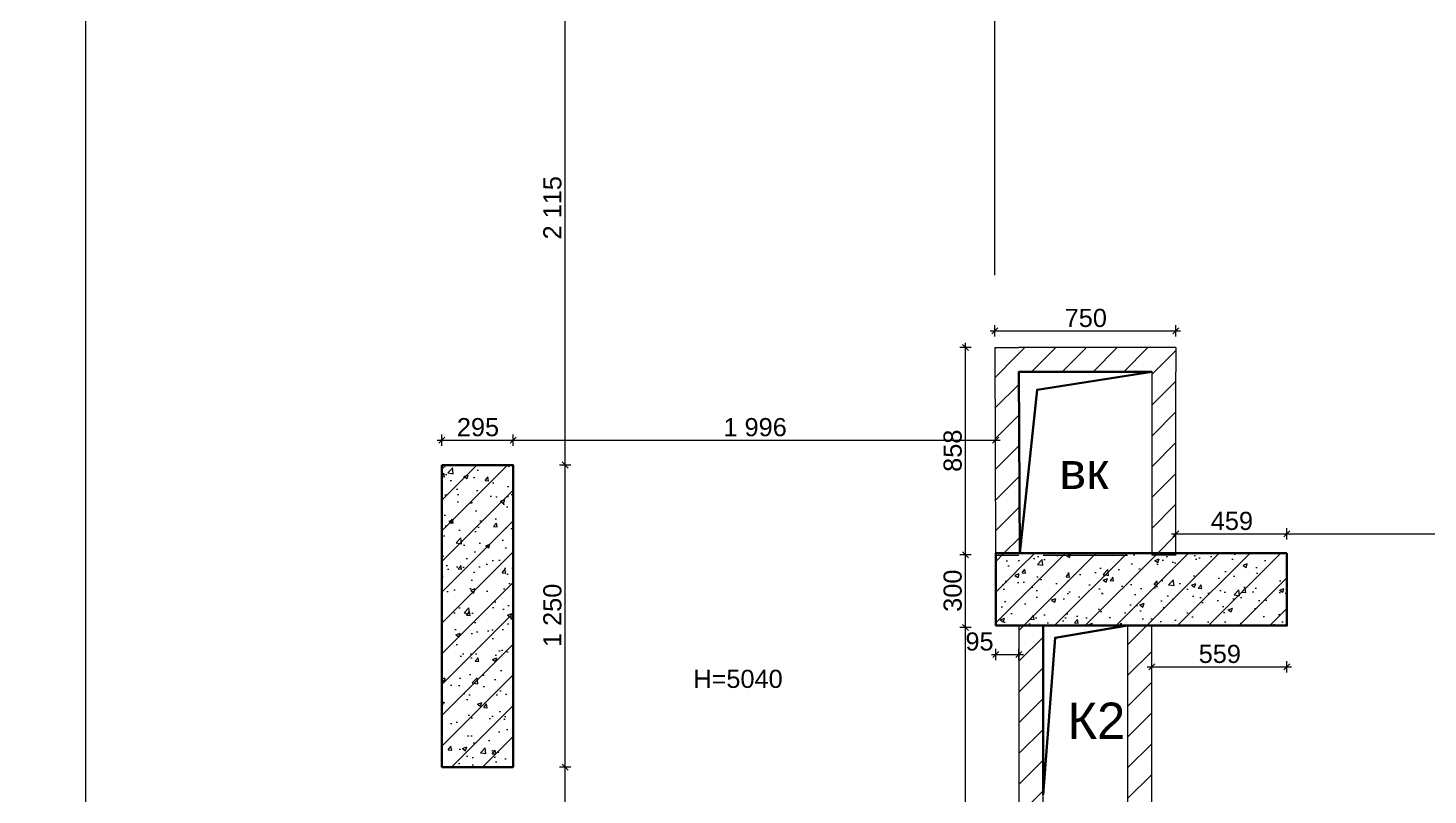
# Model space of a CAD drawing. Header units: millimetres. Extents: x 2336463 to 2579121, y 595385 to 778077.
# Drawn here: x 2449798 to 2455591, y 749403 to 752576 of the extents above; entities that cross this region are included whole.
import ezdxf

# ---------------------------------------------------------------- set-up
doc = ezdxf.new("R2010")
doc.units = ezdxf.units.MM
doc.header["$MEASUREMENT"] = 0
doc.layers.add('+обмер', color=7, linetype='Continuous')
doc.layers.add('сит план', color=7, linetype='Continuous')
doc.layers.add('+обмер_Ном._пера__242', color=7, linetype='Continuous', lineweight=13, true_color=0x1b55b5)
doc.layers.add('сит план_Ном._пера__87', color=7, linetype='Continuous', lineweight=20, true_color=0x6a6a6a)
doc.layers.add('сит план_Ном._пера__1', color=7, linetype='Continuous', lineweight=13)
doc.layers.add('сит план_Ном._пера__21', color=7, linetype='Continuous', lineweight=30)
doc.styles.add('СГЕНЕРИР_СТИЛЬ_1', font='arial.ttf')
doc.dimstyles.new('СГЕНЕРИР_СТИЛЬ__1', dxfattribs={"dimtxt": 75, "dimasz": 23.75, "dimexe": 0.18, "dimexo": 300, "dimgap": 0, "dimtad": 1, "dimtih": 1, "dimtoh": 1, "dimdec": 0, "dimzin": 0, "dimdsep": 46, "dimtxsty": 'СГЕНЕРИР_СТИЛЬ_1', "dimblk": 'ARROWHEAD_6', "dimblk1": 'ARROWHEAD_6', "dimblk2": 'ARROWHEAD_6', "dimcen": 0.09, "dimclrd": 256, "dimclre": 256, "dimclrt": 256, "dimazin": 0, "dimtfac": 1, "dimtdec": 4, "dimtmove": 0, "dimatfit": 3, "dimfxl": 0, "dimtolj": 1, "dimtzin": 0, "dimarcsym": 0})
doc.dimstyles.new('СГЕНЕРИР_СТИЛЬ__2', dxfattribs={"dimtxt": 75, "dimasz": 23.75, "dimexe": 0.18, "dimexo": 300, "dimgap": 0, "dimtad": 1, "dimdec": 0, "dimzin": 0, "dimdsep": 46, "dimtxsty": 'СГЕНЕРИР_СТИЛЬ_1', "dimblk": 'ARROWHEAD_6', "dimblk1": 'ARROWHEAD_6', "dimblk2": 'ARROWHEAD_6', "dimcen": 0.09, "dimclrd": 256, "dimclre": 256, "dimclrt": 256, "dimazin": 0, "dimtfac": 1, "dimtdec": 4, "dimtmove": 0, "dimatfit": 3, "dimfxl": 0, "dimtolj": 1, "dimtzin": 0, "dimarcsym": 0})
pattern_1 = [(45, (2086872.015, 585813.69), (-63.639609, 63.639609), [])]
pattern_2 = [(50, (2086872.01, 585813.69), (-182.18467, 15.939086), [19.05, -209.55]), (355, (2086872.01, 585813.69), (-35.24342, 191.056845), [15.24, -167.64058]), (100.451445, (2086887.2, 585812.36), (146.94125, 175.11775), [16.19001, -178.090245]), (46.1842, (2086872.01, 585864.49), (-271.07904, 42.04233), [28.575, -314.325]), (96.63556, (2086894.6, 585860.98), (237.40413, 247.42612), [24.28502, -267.1356]), (351.18415, (2086872.01, 585864.49), (237.40413, 247.42612), [22.85997, -251.45973]), (21, (2086897.41, 585851.79), (-151.61439, 102.2652), [19.05, -209.55]), (326, (2086897.41, 585851.79), (61.80203, 184.18797), [15.24, -167.64]), (71.451445, (2086910.05, 585843.26), (213.41642, 81.92277), [16.19001, -178.08994]), (37.5, (2086872.015, 585813.686), (3.088603, 84.555039), [0, -165.608, 0, -170.18, 0, -168.275]), (7.5, (2086872.015, 585813.69), (66.819663, 100.180575), [0, -97.028, 0, -161.798, 0, -64.135]), (327.5, (2086815.37, 585813.686), (-135.590595, 5.728744), [0, -63.5, 0, -198.12, 0, -262.89]), (317.5, (2086789.97, 585813.69), (148.12918, 25.42649), [0, -82.55, 0, -131.572, 0, -186.69])]

# ---------------------------------------------------------------- blocks, each defined once
blk = doc.blocks.new('Стена_36', base_point=(2451510.4, 750768.5))
at = {"layer": 'сит план_Ном._пера__87', "linetype": 'Continuous', "lineweight": 20, "true_color": 0x6a6a6a}
h = blk.add_hatch(dxfattribs=at)
h.set_pattern_fill('Блоки_Бетонные_Эффективные', color=251, style=0, pattern_type=2)
h.set_pattern_definition(pattern_1)
h.paths.add_polyline_path([(2451510.4, 750768.5), (2451510.4, 749518.5), (2451805.4, 749518.5), (2451805.4, 750768.5)])
at = {"layer": 'сит план_Ном._пера__1', "color": 7, "linetype": 'Continuous', "lineweight": 13, "flags": 128}
for points in [[(2451510.4, 750768.5), (2451510.4, 749518.5)], [(2451805.4, 750768.5), (2451510.4, 750768.5)], [(2451805.4, 749518.5), (2451805.4, 750768.5)], [(2451510.4, 749518.5), (2451805.4, 749518.5)]]:
    blk.add_lwpolyline(points, dxfattribs=at)
blk = doc.blocks.new('Стена_46', base_point=(2453797.8, 751254.5))
at = {"layer": 'сит план_Ном._пера__87', "linetype": 'Continuous', "lineweight": 20, "true_color": 0x6a6a6a}
h = blk.add_hatch(dxfattribs=at)
h.set_pattern_fill('Блоки_Бетонные_Эффективные', color=251, style=0, pattern_type=2)
h.set_pattern_definition(pattern_1)
h.paths.add_polyline_path([(2453897.8, 751254.5), (2453797.8, 751254.5), (2453898.3, 751154.5)])
h = blk.add_hatch(dxfattribs=at)
h.set_pattern_fill('Блоки_Бетонные_Эффективные', color=251, style=0, pattern_type=2)
h.set_pattern_definition(pattern_1)
h.paths.add_polyline_path([(2453898.3, 751154.5), (2453797.8, 751254.5), (2453798.2, 751154.5)])
h = blk.add_hatch(dxfattribs=at)
h.set_pattern_fill('Блоки_Бетонные_Эффективные', color=251, style=0, pattern_type=2)
h.set_pattern_definition(pattern_1)
h.paths.add_polyline_path([(2453798.2, 751154.5), (2453801.7, 750404.5), (2453901.7, 750404.5), (2453898.3, 751154.5)])
at = {"layer": 'сит план_Ном._пера__1', "color": 7, "linetype": 'Continuous', "lineweight": 13, "flags": 128}
for points in [[(2453797.8, 751254.5), (2453897.8, 751254.5)], [(2453797.8, 751254.5), (2453801.7, 750404)], [(2453901.7, 750404), (2453898.3, 751154.5)]]:
    blk.add_lwpolyline(points, dxfattribs=at)
blk = doc.blocks.new('Стена_47', base_point=(2453797.8, 751254.5))
at = {"layer": 'сит план_Ном._пера__87', "linetype": 'Continuous', "lineweight": 20, "true_color": 0x6a6a6a}
h = blk.add_hatch(dxfattribs=at)
h.set_pattern_fill('Блоки_Бетонные_Эффективные', color=251, style=0, pattern_type=2)
h.set_pattern_definition(pattern_1)
h.paths.add_polyline_path([(2453898.3, 751154.5), (2454447.8, 751154.1), (2454447.8, 751254.1), (2453897.8, 751254.5)])
h = blk.add_hatch(dxfattribs=at)
h.set_pattern_fill('Блоки_Бетонные_Эффективные', color=251, style=0, pattern_type=2)
h.set_pattern_definition(pattern_1)
h.paths.add_polyline_path([(2454447.8, 751154.1), (2454547.7, 751253.9), (2454547.7, 751254), (2454447.8, 751254.1)])
h = blk.add_hatch(dxfattribs=at)
h.set_pattern_fill('Блоки_Бетонные_Эффективные', color=251, style=0, pattern_type=2)
h.set_pattern_definition(pattern_1)
h.paths.add_polyline_path([(2454447.8, 751154.1), (2454547.8, 751154), (2454547.8, 751254)])
h = blk.add_hatch(dxfattribs=at)
h.set_pattern_fill('Блоки_Бетонные_Эффективные', color=251, style=0, pattern_type=2)
h.set_pattern_definition(pattern_1)
h.paths.add_polyline_path([(2454547.7, 751253.9), (2454547.8, 751254), (2454547.7, 751254)])
at = {"layer": 'сит план_Ном._пера__1', "color": 7, "linetype": 'Continuous', "lineweight": 13, "flags": 128}
for points in [[(2454547.8, 751254), (2453897.8, 751254.5)], [(2454547.8, 751254), (2454547.8, 751154)], [(2453898.3, 751154.5), (2454447.8, 751154.1)]]:
    blk.add_lwpolyline(points, dxfattribs=at)
blk = doc.blocks.new('Стена_48', base_point=(2454547.8, 751254))
at = {"layer": 'сит план_Ном._пера__87', "linetype": 'Continuous', "lineweight": 20, "true_color": 0x6a6a6a}
h = blk.add_hatch(dxfattribs=at)
h.set_pattern_fill('Блоки_Бетонные_Эффективные', color=251, style=0, pattern_type=2)
h.set_pattern_definition(pattern_1)
h.paths.add_polyline_path([(2454447.8, 751154.1), (2454447.8, 750395.9), (2454547.8, 750395.9), (2454547.8, 751154)])
at = {"layer": 'сит план_Ном._пера__1', "color": 7, "linetype": 'Continuous', "lineweight": 13, "flags": 128}
for points in [[(2454447.8, 751154.1), (2454447.8, 750395.9)], [(2454547.8, 750395.9), (2454547.8, 751154)], [(2454547.8, 750395.9), (2454447.8, 750395.9)]]:
    blk.add_lwpolyline(points, dxfattribs=at)
blk = doc.blocks.new('Стена_49', base_point=(2453801.7, 750404))
at = {"layer": 'сит план_Ном._пера__87', "linetype": 'Continuous', "lineweight": 20, "true_color": 0x6a6a6a}
h = blk.add_hatch(dxfattribs=at)
h.set_pattern_fill('Блоки_Бетонные_Эффективные', color=251, style=0, pattern_type=2)
h.set_pattern_definition(pattern_1)
h.paths.add_polyline_path([(2454347.8, 750404), (2453801.7, 750404), (2453801.7, 750396), (2454347.8, 750396)])
at = {"layer": 'сит план_Ном._пера__1', "color": 7, "linetype": 'Continuous', "lineweight": 13, "flags": 128}
for points in [[(2454347.8, 750404), (2453801.7, 750404)], [(2453801.7, 750396), (2453897.8, 750396)], [(2453997.8, 750396), (2454347.8, 750396)]]:
    blk.add_lwpolyline(points, dxfattribs=at)
blk = doc.blocks.new('Стена_50', base_point=(2453801.7, 750404))
at = {"layer": 'сит план_Ном._пера__87', "linetype": 'Continuous', "lineweight": 20, "true_color": 0x6a6a6a}
h = blk.add_hatch(dxfattribs=at)
h.set_pattern_fill('Блоки_Бетонные_Эффективные', color=251, style=0, pattern_type=2)
h.set_pattern_definition(pattern_1)
h.paths.add_polyline_path([(2453901.7, 750404.5), (2453801.7, 750404.5), (2453803.1, 750104), (2453901.7, 750404)])
h = blk.add_hatch(dxfattribs=at)
h.set_pattern_fill('Блоки_Бетонные_Эффективные', color=251, style=0, pattern_type=2)
h.set_pattern_definition(pattern_1)
h.paths.add_polyline_path([(2453901.7, 750404), (2453803.1, 750104), (2453903.1, 750104)])
h = blk.add_hatch(dxfattribs=at)
h.set_pattern_fill('Блоки_Бетонные_Эффективные', color=251, style=0, pattern_type=2)
h.set_pattern_definition(pattern_1)
h.paths.add_polyline_path([(2453903.1, 750104), (2455006.7, 750104), (2455006.7, 750404), (2453901.7, 750404)])
at = {"layer": 'сит план_Ном._пера__1', "color": 7, "linetype": 'Continuous', "lineweight": 13, "flags": 128}
for points in [[(2453803.1, 750104), (2453801.7, 750404)], [(2454447.8, 750404), (2453901.7, 750404)], [(2455006.7, 750404), (2454547.8, 750404)], [(2455006.7, 750404), (2455006.7, 750104)], [(2453803.1, 750104), (2453897.8, 750104)], [(2453997.8, 750104), (2454347.8, 750104)], [(2454447.8, 750104), (2455006.7, 750104)]]:
    blk.add_lwpolyline(points, dxfattribs=at)
blk = doc.blocks.new('Стена_51', base_point=(2453897.8, 750404))
at = {"layer": 'сит план_Ном._пера__87', "linetype": 'Continuous', "lineweight": 20, "true_color": 0x6a6a6a}
h = blk.add_hatch(dxfattribs=at)
h.set_pattern_fill('Блоки_Бетонные_Эффективные', color=251, style=0, pattern_type=2)
h.set_pattern_definition(pattern_1)
h.paths.add_polyline_path([(2453997.8, 748304), (2453997.8, 750104), (2453897.8, 750104), (2453897.8, 748304)])
h = blk.add_hatch(dxfattribs=at)
h.set_pattern_fill('Блоки_Бетонные_Эффективные', color=251, style=0, pattern_type=2)
h.set_pattern_definition(pattern_1)
h.paths.add_polyline_path([(2453997.8, 748304), (2453897.8, 748204), (2453997.8, 748204)])
h = blk.add_hatch(dxfattribs=at)
h.set_pattern_fill('Блоки_Бетонные_Эффективные', color=251, style=0, pattern_type=2)
h.set_pattern_definition(pattern_1)
h.paths.add_polyline_path([(2453997.8, 748304), (2453897.8, 748304), (2453897.8, 748204)])
at = {"layer": 'сит план_Ном._пера__1', "color": 7, "linetype": 'Continuous', "lineweight": 13, "flags": 128}
for points in [[(2453897.8, 750104), (2453897.8, 748204)], [(2453997.8, 748304), (2453997.8, 750104)], [(2453977.8, 748204), (2453997.8, 748204)]]:
    blk.add_lwpolyline(points, dxfattribs=at)
blk = doc.blocks.new('Стена_53', base_point=(2454447.8, 748204))
at = {"layer": 'сит план_Ном._пера__87', "linetype": 'Continuous', "lineweight": 20, "true_color": 0x6a6a6a}
h = blk.add_hatch(dxfattribs=at)
h.set_pattern_fill('Блоки_Бетонные_Эффективные', color=251, style=0, pattern_type=2)
h.set_pattern_definition(pattern_1)
h.paths.add_polyline_path([(2454447.8, 750404), (2454347.8, 750404), (2454347.8, 750396)])
h = blk.add_hatch(dxfattribs=at)
h.set_pattern_fill('Блоки_Бетонные_Эффективные', color=251, style=0, pattern_type=2)
h.set_pattern_definition(pattern_1)
h.paths.add_polyline_path([(2454447.8, 748304), (2454447.8, 750104), (2454347.8, 750104), (2454347.8, 748304)])
at = {"layer": 'сит план_Ном._пера__1', "color": 7, "linetype": 'Continuous', "lineweight": 13, "flags": 128}
for points in [[(2454447.8, 750404), (2454347.8, 750404)], [(2454347.8, 750104), (2454347.8, 748304)], [(2454447.8, 748304), (2454447.8, 750104)]]:
    blk.add_lwpolyline(points, dxfattribs=at)
blk = doc.blocks.new('*D2083', base_point=(2086872, 585813.7))
at = {"layer": '+обмер_Ном._пера__242', "color": 152, "linetype": 'Continuous', "lineweight": 13, "true_color": 0x1b55b5}
for p, q in [((2452044.6, 749518.5), (2451997.7, 749518.5)), ((2452008.6, 749531), (2452033.6, 749506)), ((2452021.1, 746941.5), (2452021.1, 749518.5)), ((2452044.6, 746941.5), (2451997.7, 746941.5)), ((2452008.6, 746954), (2452033.6, 746929))]:
    blk.add_line(p, q, dxfattribs=at)
at = {"layer": '+обмер_Ном._пера__242', "color": 152, "lineweight": 13, "true_color": 0x1b55b5, "insert": (2452006.1, 748101.8), "char_height": 75, "attachment_point": 7, "rotation": 90, "style": 'СГЕНЕРИР_СТИЛЬ_1'}
blk.add_mtext('\\A1;{\\pql;\\fArial|b0|i0|c204|p38;2\xa0577}', dxfattribs=at)
blk = doc.blocks.new('ARROWHEAD_6')
at = {"color": 0, "linetype": 'Continuous', "lineweight": 0}
for p, q in [((0, 0), (-1, 0)), ((-0.5, -0.5), (0.5, 0.5))]:
    blk.add_line(p, q, dxfattribs=at)
blk = doc.blocks.new('*D2084', base_point=(2086872, 585813.7))
at = {"layer": '+обмер_Ном._пера__242', "color": 152, "linetype": 'Continuous', "lineweight": 13, "true_color": 0x1b55b5}
for p, q in [((2452044.6, 750768.5), (2451997.7, 750768.5)), ((2452008.6, 750781), (2452033.6, 750756)), ((2452021.1, 749518.5), (2452021.1, 750768.5)), ((2452044.6, 749518.5), (2451997.7, 749518.5)), ((2452008.6, 749531), (2452033.6, 749506))]:
    blk.add_line(p, q, dxfattribs=at)
at = {"layer": '+обмер_Ном._пера__242', "color": 152, "lineweight": 13, "true_color": 0x1b55b5, "insert": (2452006.1, 750015.3), "char_height": 75, "attachment_point": 7, "rotation": 90, "style": 'СГЕНЕРИР_СТИЛЬ_1'}
blk.add_mtext('\\A1;{\\pql;\\fArial|b0|i0|c204|p38;1\xa0250}', dxfattribs=at)
blk = doc.blocks.new('*D2085', base_point=(2086872, 585813.7))
at = {"layer": '+обмер_Ном._пера__242', "color": 152, "linetype": 'Continuous', "lineweight": 13, "true_color": 0x1b55b5}
for p, q in [((2452044.6, 752883.5), (2451942.4, 752883.5)), ((2452008.6, 752896), (2452033.6, 752871)), ((2452021.1, 750768.5), (2452021.1, 752883.5)), ((2452044.6, 750768.5), (2451997.7, 750768.5)), ((2452008.6, 750781), (2452033.6, 750756))]:
    blk.add_line(p, q, dxfattribs=at)
at = {"layer": '+обмер_Ном._пера__242', "color": 152, "lineweight": 13, "true_color": 0x1b55b5, "insert": (2452006.1, 751701.6), "char_height": 75, "attachment_point": 7, "rotation": 90, "style": 'СГЕНЕРИР_СТИЛЬ_1'}
blk.add_mtext('\\A1;{\\pql;\\fArial|b0|i0|c204|p38;2\xa0115}', dxfattribs=at)
blk = doc.blocks.new('*D2090', base_point=(2086872, 585813.7))
at = {"layer": '+обмер_Ном._пера__242', "color": 152, "linetype": 'Continuous', "lineweight": 13, "true_color": 0x1b55b5}
for p, q in [((2450060.1, 759887.8), (2450013.2, 759887.8)), ((2450049.2, 759875.3), (2450024.2, 759900.3)), ((2450036.7, 759887.8), (2450036.7, 759906.5)), ((2450036.7, 746551.5), (2450036.7, 759887.8)), ((2450024.2, 746564), (2450049.2, 746539)), ((2450060.1, 746551.5), (2450013.2, 746551.5)), ((2450036.7, 746532.8), (2450036.7, 746551.5))]:
    blk.add_line(p, q, dxfattribs=at)
at = {"layer": '+обмер_Ном._пера__242', "color": 152, "lineweight": 13, "true_color": 0x1b55b5, "insert": (2450021.7, 753063), "char_height": 75, "attachment_point": 7, "rotation": 90, "style": 'СГЕНЕРИР_СТИЛЬ_1'}
blk.add_mtext('\\A1;{\\pql;\\fArial|b0|i0|c204|p38;13\xa0336}', dxfattribs=at)
blk = doc.blocks.new('*D2099', base_point=(2086872, 585813.7))
at = {"layer": '+обмер_Ном._пера__242', "color": 152, "linetype": 'Continuous', "lineweight": 13, "true_color": 0x1b55b5}
for p, q in [((2451491.6, 750871.6), (2451510.4, 750871.6)), ((2451522.9, 750884.1), (2451497.9, 750859.1)), ((2451510.4, 750848.1), (2451510.4, 750895)), ((2451510.4, 750871.6), (2451805.4, 750871.6)), ((2451817.9, 750884.1), (2451792.9, 750859.1)), ((2451805.4, 750848.1), (2451805.4, 750895))]:
    blk.add_line(p, q, dxfattribs=at)
at = {"layer": '+обмер_Ном._пера__242', "color": 152, "lineweight": 13, "true_color": 0x1b55b5, "insert": (2451572.5, 750886.6), "char_height": 75, "attachment_point": 7, "style": 'СГЕНЕРИР_СТИЛЬ_1'}
blk.add_mtext('\\A1;{\\pql;\\fArial|b0|i0|c204|p38;295}', dxfattribs=at)
blk = doc.blocks.new('*D2100', base_point=(2086872, 585813.7))
at = {"layer": '+обмер_Ном._пера__242', "color": 152, "linetype": 'Continuous', "lineweight": 13, "true_color": 0x1b55b5}
for p, q in [((2453801.8, 750848.1), (2453801.8, 750954)), ((2451817.9, 750884.1), (2451792.9, 750859.1)), ((2451805.4, 750848.1), (2451805.4, 750895)), ((2451805.4, 750871.6), (2453801.8, 750871.6)), ((2453789.3, 750859.1), (2453814.3, 750884.1)), ((2453801.8, 750871.6), (2453820.6, 750871.6))]:
    blk.add_line(p, q, dxfattribs=at)
at = {"layer": '+обмер_Ном._пера__242', "color": 152, "lineweight": 13, "true_color": 0x1b55b5, "insert": (2452675.4, 750886.6), "char_height": 75, "attachment_point": 7, "style": 'СГЕНЕРИР_СТИЛЬ_1'}
blk.add_mtext('\\A1;{\\pql;\\fArial|b0|i0|c204|p38;1\xa0996}', dxfattribs=at)
blk = doc.blocks.new('*D2101', base_point=(2086872, 585813.7))
at = {"layer": '+обмер_Ном._пера__242', "color": 152, "linetype": 'Continuous', "lineweight": 13, "true_color": 0x1b55b5}
for p, q in [((2453779, 751323.5), (2453797.8, 751323.5)), ((2453810.3, 751336), (2453785.3, 751311)), ((2453797.8, 751300.1), (2453797.8, 751346.9)), ((2453797.8, 751323.5), (2454547.8, 751323.5)), ((2454535.3, 751311), (2454560.3, 751336)), ((2454547.8, 751300.1), (2454547.8, 751346.9)), ((2454547.8, 751323.5), (2454566.5, 751323.5))]:
    blk.add_line(p, q, dxfattribs=at)
at = {"layer": '+обмер_Ном._пера__242', "color": 152, "lineweight": 13, "true_color": 0x1b55b5, "insert": (2454087.4, 751338.5), "char_height": 75, "attachment_point": 7, "style": 'СГЕНЕРИР_СТИЛЬ_1'}
blk.add_mtext('\\A1;{\\pql;\\fArial|b0|i0|c204|p38;750}', dxfattribs=at)
blk = doc.blocks.new('*D2105', base_point=(2086872, 585813.7))
at = {"layer": '+обмер_Ном._пера__242', "color": 152, "linetype": 'Continuous', "lineweight": 13, "true_color": 0x1b55b5}
for p, q in [((2453700.7, 750096.5), (2453653.8, 750096.5)), ((2453664.7, 750109), (2453689.7, 750084)), ((2453677.2, 748204.5), (2453677.2, 750096.5)), ((2453700.7, 748204.5), (2453653.8, 748204.5)), ((2453664.7, 748217), (2453689.7, 748192))]:
    blk.add_line(p, q, dxfattribs=at)
at = {"layer": '+обмер_Ном._пера__242', "color": 152, "lineweight": 13, "true_color": 0x1b55b5, "insert": (2453662.2, 749022.3), "char_height": 75, "attachment_point": 7, "rotation": 90, "style": 'СГЕНЕРИР_СТИЛЬ_1'}
blk.add_mtext('\\A1;{\\pql;\\fArial|b0|i0|c204|p38;1\xa0892}', dxfattribs=at)
blk = doc.blocks.new('*D2106', base_point=(2086872, 585813.7))
at = {"layer": '+обмер_Ном._пера__242', "color": 152, "linetype": 'Continuous', "lineweight": 13, "true_color": 0x1b55b5}
for p, q in [((2453700.7, 750396.5), (2453653.8, 750396.5)), ((2453664.7, 750409), (2453689.7, 750384)), ((2453677.2, 750096.5), (2453677.2, 750396.5)), ((2453700.7, 750096.5), (2453653.8, 750096.5)), ((2453664.7, 750109), (2453689.7, 750084))]:
    blk.add_line(p, q, dxfattribs=at)
at = {"layer": '+обмер_Ном._пера__242', "color": 152, "lineweight": 13, "true_color": 0x1b55b5, "insert": (2453662.2, 750161.1), "char_height": 75, "attachment_point": 7, "rotation": 90, "style": 'СГЕНЕРИР_СТИЛЬ_1'}
blk.add_mtext('\\A1;{\\pql;\\fArial|b0|i0|c204|p38;300}', dxfattribs=at)
blk = doc.blocks.new('*D2107', base_point=(2086872, 585813.7))
at = {"layer": '+обмер_Ном._пера__242', "color": 152, "linetype": 'Continuous', "lineweight": 13, "true_color": 0x1b55b5}
for p, q in [((2453700.7, 751254.5), (2453653.8, 751254.5)), ((2453689.7, 751242), (2453664.7, 751267)), ((2453677.2, 751254.5), (2453677.2, 751273.3)), ((2453677.2, 750396.5), (2453677.2, 751254.5)), ((2453700.7, 750396.5), (2453653.8, 750396.5)), ((2453664.7, 750409), (2453689.7, 750384))]:
    blk.add_line(p, q, dxfattribs=at)
at = {"layer": '+обмер_Ном._пера__242', "color": 152, "lineweight": 13, "true_color": 0x1b55b5, "insert": (2453662.2, 750740.1), "char_height": 75, "attachment_point": 7, "rotation": 90, "style": 'СГЕНЕРИР_СТИЛЬ_1'}
blk.add_mtext('\\A1;{\\pql;\\fArial|b0|i0|c204|p38;858}', dxfattribs=at)
blk = doc.blocks.new('*D2108', base_point=(2086872, 585813.7))
at = {"layer": '+обмер_Ном._пера__242', "color": 152, "linetype": 'Continuous', "lineweight": 13, "true_color": 0x1b55b5}
for p, q in [((2453784.4, 749984.9), (2453803.1, 749984.9)), ((2453815.6, 749997.4), (2453790.6, 749972.4)), ((2453803.1, 749961.4), (2453803.1, 750008.3)), ((2453803.1, 749984.9), (2453897.8, 749984.9)), ((2453885.3, 749972.4), (2453910.3, 749997.4)), ((2453897.8, 749961.4), (2453897.8, 750008.3)), ((2453897.8, 749984.9), (2453916.5, 749984.9))]:
    blk.add_line(p, q, dxfattribs=at)
at = {"layer": '+обмер_Ном._пера__242', "color": 152, "lineweight": 13, "true_color": 0x1b55b5, "insert": (2453676.8, 749999.9), "char_height": 75, "attachment_point": 7, "style": 'СГЕНЕРИР_СТИЛЬ_1'}
blk.add_mtext('\\A1;{\\pql;\\fArial|b0|i0|c204|p38;95}', dxfattribs=at)
blk = doc.blocks.new('*D2109', base_point=(2086872, 585813.7))
at = {"layer": '+обмер_Ном._пера__242', "color": 152, "linetype": 'Continuous', "lineweight": 13, "true_color": 0x1b55b5}
for p, q in [((2454429, 749933.5), (2454447.8, 749933.5)), ((2454460.3, 749946), (2454435.3, 749921)), ((2454447.8, 749910.1), (2454447.8, 749957)), ((2454447.8, 749933.5), (2455006.7, 749933.5)), ((2454994.2, 749921), (2455019.2, 749946)), ((2455006.7, 749910.1), (2455006.7, 749957)), ((2455006.7, 749933.5), (2455025.5, 749933.5))]:
    blk.add_line(p, q, dxfattribs=at)
at = {"layer": '+обмер_Ном._пера__242', "color": 152, "lineweight": 13, "true_color": 0x1b55b5, "insert": (2454641.9, 749948.5), "char_height": 75, "attachment_point": 7, "style": 'СГЕНЕРИР_СТИЛЬ_1'}
blk.add_mtext('\\A1;{\\pql;\\fArial|b0|i0|c204|p38;559}', dxfattribs=at)
blk = doc.blocks.new('*D2110', base_point=(2086872, 585813.7))
at = {"layer": '+обмер_Ном._пера__242', "color": 152, "linetype": 'Continuous', "lineweight": 13, "true_color": 0x1b55b5}
for p, q in [((2454560.3, 750496.2), (2454535.3, 750471.2)), ((2454547.8, 750460.2), (2454547.8, 750507.1)), ((2455019.2, 750496.2), (2454994.2, 750471.2)), ((2455006.7, 750460.2), (2455006.7, 750507.1)), ((2454529, 750483.7), (2454547.8, 750483.7)), ((2454547.8, 750483.7), (2455006.7, 750483.7))]:
    blk.add_line(p, q, dxfattribs=at)
at = {"layer": '+обмер_Ном._пера__242', "color": 152, "lineweight": 13, "true_color": 0x1b55b5, "insert": (2454691.9, 750498.7), "char_height": 75, "attachment_point": 7, "style": 'СГЕНЕРИР_СТИЛЬ_1'}
blk.add_mtext('\\A1;{\\pql;\\fArial|b0|i0|c204|p38;459}', dxfattribs=at)
blk = doc.blocks.new('*D2111', base_point=(2086872, 585813.7))
at = {"layer": '+обмер_Ном._пера__242', "color": 152, "linetype": 'Continuous', "lineweight": 13, "true_color": 0x1b55b5}
for p, q in [((2455019.2, 750496.2), (2454994.2, 750471.2)), ((2455006.7, 750460.2), (2455006.7, 750507.1)), ((2457414.3, 750496.2), (2457389.3, 750471.2)), ((2457401.8, 750460.2), (2457401.8, 750507.1)), ((2455006.7, 750483.7), (2457401.8, 750483.7))]:
    blk.add_line(p, q, dxfattribs=at)
at = {"layer": '+обмер_Ном._пера__242', "color": 152, "lineweight": 13, "true_color": 0x1b55b5, "insert": (2456076, 750498.7), "char_height": 75, "attachment_point": 7, "style": 'СГЕНЕРИР_СТИЛЬ_1'}
blk.add_mtext('\\A1;{\\pql;\\fArial|b0|i0|c204|p38;2\xa0395}', dxfattribs=at)
blk = doc.blocks.new('*D2113', base_point=(2086872, 585813.7))
at = {"layer": '+обмер_Ном._пера__242', "color": 152, "linetype": 'Continuous', "lineweight": 13, "true_color": 0x1b55b5}
for p, q in [((2451642.4, 752995.7), (2451642.4, 753042.6)), ((2453797.8, 751554.5), (2453797.8, 753042.6)), ((2451623.7, 753019.1), (2451642.4, 753019.1)), ((2451654.9, 753031.6), (2451629.9, 753006.6)), ((2451642.4, 753019.1), (2453797.8, 753019.1)), ((2453785.3, 753006.6), (2453810.3, 753031.6)), ((2453797.8, 753019.1), (2453816.5, 753019.1))]:
    blk.add_line(p, q, dxfattribs=at)
at = {"layer": '+обмер_Ном._пера__242', "color": 152, "lineweight": 13, "true_color": 0x1b55b5, "insert": (2452591.9, 753034.1), "char_height": 75, "attachment_point": 7, "style": 'СГЕНЕРИР_СТИЛЬ_1'}
blk.add_mtext('\\A1;{\\pql;\\fArial|b0|i0|c204|p38;2\xa0155}', dxfattribs=at)

msp = doc.modelspace()

# ---------------------------------------------------------------- hatches: boundary and pattern name
at = {"layer": 'сит план_Ном._пера__1', "linetype": 'Continuous', "lineweight": 13}
h = msp.add_hatch(dxfattribs=at)
h.set_pattern_fill('AR_CONC', style=0, pattern_type=2)
h.set_pattern_definition(pattern_2)
h.paths.add_polyline_path([(2451510.4, 750768.5), (2451805.4, 750768.5), (2451805.4, 749518.5), (2451510.4, 749518.5)])
h = msp.add_hatch(dxfattribs=at)
h.set_pattern_fill('AR_CONC', style=0, pattern_type=2)
h.set_pattern_definition(pattern_2)
h.paths.add_polyline_path([(2455006.7, 750404), (2453803.1, 750404), (2453803.1, 750104), (2455006.7, 750104)])

# ---------------------------------------------------------------- linework, layer by layer
at = {"layer": 'сит план_Ном._пера__21', "color": 7, "linetype": 'Continuous', "lineweight": 30, "flags": 128}
for points in [[(2453901.7, 750404), (2453973.2, 751079.5), (2454447.8, 751154.1), (2453897.7, 751154.5)], [(2451510.4, 750768.5), (2451805.4, 750768.5), (2451805.4, 749518.5), (2451510.4, 749518.5)], [(2455006.7, 750404), (2453803.1, 750404), (2453803.1, 750104), (2455006.7, 750104)], [(2453997.8, 749404), (2454047.8, 750054), (2454347.8, 750104), (2453997.8, 750104)]]:
    msp.add_lwpolyline(points, close=True, dxfattribs=at)

# ---------------------------------------------------------------- block references
at = {"layer": 'сит план', "color": 7, "lineweight": 13}
for name, p in [('Стена_46', (2453797.8, 751254.5)), ('Стена_47', (2453797.8, 751254.5)), ('Стена_48', (2454547.8, 751254)), ('Стена_36', (2451510.4, 750768.5)), ('Стена_50', (2453801.7, 750404)), ('Стена_49', (2453801.7, 750404)), ('Стена_53', (2454447.8, 748204)), ('Стена_51', (2453897.8, 750404))]:
    msp.add_blockref(name, p, dxfattribs=at)

# ---------------------------------------------------------------- texts
at = {"layer": 'сит план_Ном._пера__1', "color": 7, "linetype": 'Continuous', "lineweight": 13, "attachment_point": 1, "style": 'СГЕНЕРИР_СТИЛЬ_1'}
for s, insert, char_height in [('\\A1;{\\pql;\\fArial|b0|i0|c204|p38;вк}', (2454065.1, 750819.4), 150), ('\\A1;{\\pql;\\fArial|b0|i0|c204|p38;H=50\\fArial|b0|i0|c204|p38;4\\fArial|b0|i0|c204|p38;0}', (2452550.8, 749921.3), 75), ('\\A1;{\\pql;\\fArial|b0|i0|c204|p38;К\\fArial|b0|i0|c204|p38;2}', (2454099.4, 749785.5), 150)]:
    msp.add_mtext(s, dxfattribs=dict(at, insert=insert, char_height=char_height))

# ---------------------------------------------------------------- dimensions: what is measured, and where the dimension line sits
at = {"layer": '+обмер', "color": 152, "linetype": 'Continuous', "lineweight": 13, "true_color": 0x1b55b5}
for base, p1, p2, picture, middle in [((2450036.7, 759887.8), (2449955.2, 746551.5), (2449955.2, 759887.8), '*D2090', (2449984.2, 753220.4)), ((2452021.1, 752883.5), (2451805.4, 750768.5), (2451642.4, 752883.5), '*D2085', (2451968.6, 751830.4)), ((2453677.2, 751254.5), (2453801.8, 750396.5), (2453797.8, 751254.5), '*D2107', (2453624.7, 750825.9)), ((2452021.1, 750768.5), (2451805.4, 749518.5), (2451805.4, 750768.5), '*D2084', (2451968.6, 750144.1)), ((2453677.2, 750396.5), (2453800.8, 750096.5), (2453801.8, 750396.5), '*D2106', (2453624.7, 750246.9)), ((2453677.2, 750096.5), (2453897.8, 748204.5), (2453800.8, 750096.5), '*D2105', (2453624.7, 749151.1)), ((2452021.1, 749518.5), (2451887.9, 746941.5), (2451805.4, 749518.5), '*D2083', (2451968.6, 748230.6))]:
    dim = msp.add_linear_dim(base=base, p1=p1, p2=p2, angle=90, dimstyle='СГЕНЕРИР_СТИЛЬ__2', dxfattribs=at)
    dim.commit()
    dim.dimension.update_dxf_attribs({"geometry": picture, "text_midpoint": middle, "dimtype": 160, "text_rotation": 90})
for base, p1, p2, picture, middle in [((2453797.8, 753019.1), (2451642.4, 752883.5), (2453797.8, 751254.5), '*D2113', (2452720.7, 753071.6)), ((2454547.8, 751323.5), (2453797.8, 751254.5), (2454547.8, 751254), '*D2101', (2454173.2, 751376)), ((2453801.8, 750871.6), (2451805.4, 750768.5), (2453801.8, 751254), '*D2100', (2452804.2, 750924.1)), ((2451805.4, 750871.6), (2451510.4, 750768.5), (2451805.4, 750768.5), '*D2099', (2451658.2, 750924.1)), ((2457401.8, 750483.7), (2455006.7, 750404), (2457401.8, 750395.9), '*D2111', (2456204.9, 750536.2)), ((2455006.7, 750483.7), (2454547.8, 750395.9), (2455006.7, 750404), '*D2110', (2454777.7, 750536.2)), ((2453897.8, 749984.9), (2453803.1, 750104), (2453897.8, 750104), '*D2108', (2453734, 750037.4)), ((2455006.7, 749933.5), (2454447.8, 750104), (2455006.7, 750104), '*D2109', (2454727.6, 749986))]:
    dim = msp.add_linear_dim(base=base, p1=p1, p2=p2, dimstyle='СГЕНЕРИР_СТИЛЬ__1', dxfattribs=at)
    dim.commit()
    dim.dimension.update_dxf_attribs({"geometry": picture, "text_midpoint": middle, "dimtype": 160})

doc.saveas('drawing.dxf')
